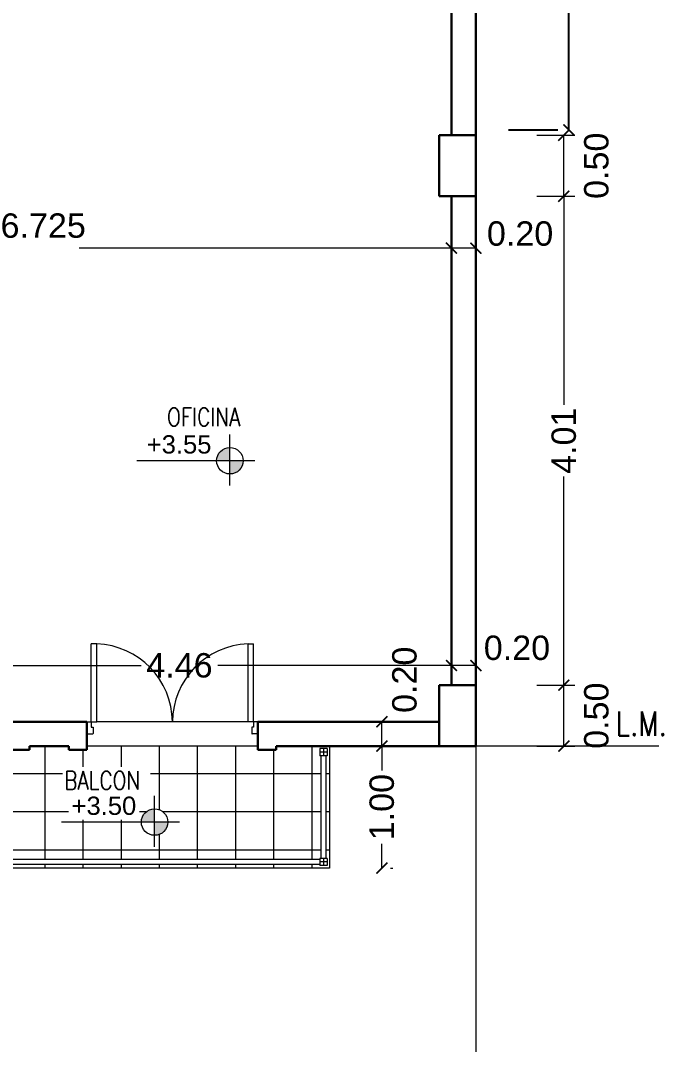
# Model space of a CAD drawing. Header units: millimetres. Extents: x 1578 to 2210, y 899 to 1032.
# Drawn here: x 1743.97 to 1749.24, y 984.09 to 992.49 of the extents above; entities that cross this region are included whole.
import ezdxf

# ---------------------------------------------------------------- set-up
doc = ezdxf.new("R2010")
doc.units = ezdxf.units.MM
for name, color, linetype, lineweight in [('CARPINTERIA', 7, 'Continuous', 18), ('COTAS', 7, 'Continuous', 15), ('ESTRUCTURA', 3, 'Continuous', 30), ('MUROS', 1, 'Continuous', 30), ('PISOS', 9, 'Continuous', 9), ('SANITARIOS', 7, 'Continuous', 20), ('TRAMAS', 7, 'Continuous', 15), ('UMBRALES', 7, 'Continuous', 18)]:
    doc.layers.add(name, color=color, linetype=linetype, lineweight=lineweight)
doc.styles.add('ROMANS', font='romans', dxfattribs={"height": 0.06})
doc.styles.add('STYLE1', font='ARIAL.TTF')
doc.dimstyles.get("Standard").update_dxf_attribs({"dimscale": 0, "dimtxt": 0.2, "dimasz": 0.09, "dimexe": 0.09, "dimexo": 0.5, "dimgap": 0.05, "dimtad": 0, "dimzin": 0, "dimdsep": 46, "dimtxsty": 'STYLE1', "dimblk1": 'ARCHTICK', "dimblk2": 'ARCHTICK', "dimsah": 1, "dimcen": 0, "dimadec": 0, "dimazin": 0, "dimtfac": 1, "dimtofl": 0, "dimtmove": 2, "dimatfit": 3, "dimldrblk": 'ARCHTICK', "dimfxl": 1, "dimtolj": 1, "dimtzin": 0, "dimarcsym": 0})

# ---------------------------------------------------------------- blocks, each defined once
blk = doc.blocks.new('_ARCHTICK')
at = {"color": 0, "linetype": 'ByBlock', "const_width": 0.15}
blk.add_lwpolyline([(-0.5, -0.5), (0.5, 0.5)], dxfattribs=at)
blk = doc.blocks.new('*D142')
at = {"layer": 'COTAS', "color": 0, "lineweight": -2}
for p, q in [((1747.9696, 996.585), (1748.3763, 996.585)), ((1748.4663, 996.585), (1748.4663, 994.4049)), ((1748.4663, 991.5968), (1748.4663, 993.7769)), ((1747.9696, 991.5968), (1748.3763, 991.5968))]:
    blk.add_line(p, q, dxfattribs=at)
at = {"layer": 'DEFPOINTS', "color": 0}
for p in [(1748.4663, 996.585), (1748.4696, 996.585), (1748.4696, 991.5968)]:
    blk.add_point(p, dxfattribs=at)
at = {"layer": 'COTAS', "color": 0, "lineweight": -2, "xscale": 0.09, "yscale": 0.09, "zscale": 0.09}
for p, rotation in [((1748.4663, 996.585), 90), ((1748.4663, 991.5968), 270)]:
    blk.add_blockref('_ARCHTICK', p, dxfattribs=dict(at, rotation=rotation))
at = {"layer": 'COTAS', "color": 0, "insert": (1748.4663, 994.0909), "char_height": 0.2, "attachment_point": 5, "rotation": 90, "style": 'STYLE1'}
blk.add_mtext('\\A1;4.99', dxfattribs=at)

msp = doc.modelspace()

# ---------------------------------------------------------------- hatches: boundary and pattern name
at = {"layer": 'COTAS', "ltscale": 0.1}
h = msp.add_hatch(color=256, dxfattribs=at)
h.paths.add_polyline_path([(1745.6878, 988.8829), (1745.7965, 988.8829, -0.414214), (1745.6878, 988.7741)])
h.paths.add_polyline_path([(1745.6878, 988.9916), (1745.6878, 988.8829), (1745.579, 988.8829, -0.414214)])
h = msp.add_hatch(color=256, dxfattribs=at)
h.paths.add_polyline_path([(1745.0705, 985.9193), (1745.1792, 985.9193, -0.414214), (1745.0705, 985.8106)])
h.paths.add_polyline_path([(1745.0705, 986.0281), (1745.0705, 985.9193), (1744.9617, 985.9193, -0.414214)])

# ---------------------------------------------------------------- linework, layer by layer
at = {"color": 0, "linetype": 'ByBlock', "const_width": 0.0135}
for points in [[(1747.5489, 990.5815), (1747.4589, 990.6715)], [(1747.4589, 990.6715), (1747.5489, 990.5815)], [(1747.6589, 990.6715), (1747.7489, 990.5815)], [(1747.5489, 987.1584), (1747.4589, 987.2484)], [(1747.6589, 987.2484), (1747.7489, 987.1584)], [(1746.888, 986.6968), (1746.978, 986.7868)], [(1746.978, 986.5868), (1746.888, 986.4968)]]:
    msp.add_lwpolyline(points, dxfattribs=at)
at = {"layer": 'CARPINTERIA'}
for p, q in [((1744.5514, 986.7418), (1744.5514, 987.3801)), ((1744.5964, 987.3801), (1744.5514, 987.3801)), ((1744.5964, 986.7418), (1744.5964, 987.3801)), ((1745.8364, 986.7418), (1745.8364, 987.3801)), ((1745.8364, 987.3801), (1745.8814, 987.3801)), ((1745.8814, 986.7418), (1745.8814, 987.3801)), ((1744.5164, 986.7418), (1744.5514, 986.7418)), ((1744.5164, 986.7418), (1744.5164, 986.6418)), ((1744.5514, 986.7418), (1744.5514, 986.6968)), ((1744.5514, 986.7418), (1744.5964, 986.7418)), ((1745.8814, 986.7418), (1745.8364, 986.7418)), ((1745.9164, 986.7418), (1745.8814, 986.7418)), ((1745.8814, 986.7418), (1745.8814, 986.6968)), ((1745.9164, 986.7418), (1745.9164, 986.6418)), ((1744.5514, 986.6968), (1744.5664, 986.6968)), ((1744.5664, 986.6968), (1744.5664, 986.6468)), ((1745.8664, 986.6968), (1745.8664, 986.6468)), ((1745.8814, 986.6968), (1745.8664, 986.6968)), ((1744.5164, 986.6418), (1744.5614, 986.6418)), ((1745.9164, 986.6418), (1745.8714, 986.6418))]:
    msp.add_line(p, q, dxfattribs=at)
for centre, radius, start, end in [((1744.5739, 986.738), 0.6425, 0.33579, 87.99316), ((1745.8589, 986.738), 0.6425, 92.00684, 179.66421), ((1744.5614, 986.6468), 0.005, 270, 0), ((1745.8714, 986.6468), 0.005, 180, 270)]:
    msp.add_arc(centre, radius, start, end, dxfattribs=at)
at = {"layer": 'COTAS', "ltscale": 0.05}
for p, q in [((1748.2039, 991.5518), (1748.5146, 991.5518)), ((1748.2039, 991.5518), (1748.5146, 991.5518)), ((1748.4246, 991.0518), (1748.4246, 991.5518)), ((1748.2039, 991.0518), (1748.5146, 991.0518)), ((1748.2039, 991.0518), (1748.5146, 991.0518)), ((1748.4246, 991.0518), (1748.4246, 989.3413)), ((1747.5039, 990.6265), (1744.4517, 990.6265)), ((1747.7039, 990.6265), (1747.5039, 990.6265)), ((1747.5039, 990.5518), (1747.5039, 990.5365)), ((1747.5039, 990.5518), (1747.5039, 990.5365)), ((1747.7039, 990.5518), (1747.7039, 990.5365)), ((1748.4246, 987.0418), (1748.4246, 988.7523)), ((1747.5039, 987.5418), (1747.5039, 987.2934)), ((1747.5039, 987.5418), (1747.5039, 987.2934)), ((1747.7039, 987.5418), (1747.7039, 987.2934)), ((1743.0439, 987.2034), (1744.9602, 987.2034)), ((1747.5039, 987.2034), (1745.5876, 987.2034)), ((1747.7039, 987.2034), (1747.5039, 987.2034)), ((1748.2039, 987.0418), (1748.5146, 987.0418)), ((1748.2039, 987.0418), (1748.5146, 987.0418)), ((1748.4246, 986.5418), (1748.4246, 987.0418)), ((1746.9039, 986.7418), (1746.843, 986.7418)), ((1746.9039, 986.7418), (1746.843, 986.7418)), ((1746.933, 986.5418), (1746.933, 986.7418)), ((1746.933, 986.5418), (1746.933, 986.3418)), ((1747.0039, 986.5418), (1747.023, 986.5418)), ((1747.0039, 986.5418), (1747.023, 986.5418)), ((1748.2039, 986.5418), (1748.5146, 986.5418)), ((1746.933, 985.5418), (1746.933, 985.7418)), ((1747.0039, 985.5418), (1747.023, 985.5418))]:
    msp.add_line(p, q, dxfattribs=at)
at = {"layer": 'COTAS', "ltscale": 0.1}
for p, q in [((1745.6878, 988.6794), (1745.6878, 989.0987)), ((1745.891, 988.8829), (1744.9248, 988.8829)), ((1745.0705, 985.7158), (1745.0705, 986.1352)), ((1745.2737, 985.9193), (1744.3075, 985.9193))]:
    msp.add_line(p, q, dxfattribs=at)
for centre in [(1745.6878, 988.8829), (1745.0705, 985.9193)]:
    msp.add_circle(centre, 0.1087, dxfattribs=at)
at = {"layer": 'ESTRUCTURA', "ltscale": 0.05}
for p, q in [((1747.7039, 991.5518), (1747.4039, 991.5518)), ((1747.4039, 991.5518), (1747.4039, 991.0518)), ((1747.7039, 991.0518), (1747.7039, 991.5518)), ((1747.4039, 991.0518), (1747.7039, 991.0518)), ((1747.7039, 987.0418), (1747.4039, 987.0418)), ((1747.4039, 987.0418), (1747.4039, 986.5418)), ((1747.7039, 986.5418), (1747.7039, 987.0418)), ((1747.4039, 986.5418), (1747.7039, 986.5418))]:
    msp.add_line(p, q, dxfattribs=at)
at = {"layer": 'MUROS'}
for p, q in [((1747.5039, 996.585), (1747.5039, 991.5518)), ((1747.7039, 996.585), (1747.7039, 991.5518)), ((1747.5039, 991.0518), (1747.5039, 987.0418)), ((1747.7039, 991.0518), (1747.7039, 987.0418)), ((1744.5164, 986.7418), (1743.8939, 986.7418)), ((1744.5164, 986.7418), (1744.5164, 986.5118)), ((1747.4039, 986.7418), (1745.9164, 986.7418)), ((1745.9164, 986.7418), (1745.9164, 986.5118)), ((1744.0439, 986.5118), (1743.8939, 986.5118)), ((1744.0439, 986.5418), (1744.0439, 986.5118)), ((1744.3664, 986.5418), (1744.0439, 986.5418)), ((1744.3664, 986.5418), (1744.3664, 986.5118)), ((1744.5164, 986.5118), (1744.3664, 986.5118)), ((1746.0664, 986.5118), (1745.9164, 986.5118)), ((1747.4039, 986.5418), (1746.0664, 986.5418)), ((1746.0664, 986.5418), (1746.0664, 986.5118))]:
    msp.add_line(p, q, dxfattribs=at)
at = {"layer": 'PISOS', "ltscale": 0.05}
for p, q in [((1744.1731, 985.6118), (1744.1731, 986.5418)), ((1744.4856, 986.3729), (1744.4856, 986.5118)), ((1744.7981, 986.3729), (1744.7981, 986.5418)), ((1745.1106, 986.0204), (1745.1106, 986.5418)), ((1745.4231, 985.6118), (1745.4231, 986.5418)), ((1745.7356, 985.6118), (1745.7356, 986.5418)), ((1746.0481, 985.6118), (1746.0481, 986.5118)), ((1746.3606, 985.6118), (1746.3606, 986.5418)), ((1744.316, 986.3146), (1743.0439, 986.3146)), ((1746.4339, 986.3146), (1745.0367, 986.3146)), ((1746.5039, 986.3146), (1746.4739, 986.3146)), ((1744.3641, 986.0021), (1743.0439, 986.0021)), ((1744.9999, 986.0021), (1744.9476, 986.0021)), ((1746.4339, 986.0021), (1745.141, 986.0021)), ((1746.5039, 986.0021), (1746.4739, 986.0021)), ((1744.4856, 985.6118), (1744.4856, 985.938)), ((1744.7981, 985.6118), (1744.7981, 985.938)), ((1745.1106, 985.6118), (1745.1106, 985.8183)), ((1746.4339, 985.6896), (1743.0439, 985.6896)), ((1746.5039, 985.6896), (1746.4739, 985.6896)), ((1744.1731, 985.5418), (1744.1731, 985.5718)), ((1744.4856, 985.5418), (1744.4856, 985.5718)), ((1744.7981, 985.5418), (1744.7981, 985.5718)), ((1745.1106, 985.5418), (1745.1106, 985.5718)), ((1745.4231, 985.5418), (1745.4231, 985.5718)), ((1745.7356, 985.5418), (1745.7356, 985.5718)), ((1746.0481, 985.5418), (1746.0481, 985.5718)), ((1746.3606, 985.5418), (1746.3606, 985.5718))]:
    msp.add_line(p, q, dxfattribs=at)
at = {"layer": 'SANITARIOS'}
for p, q in [((1746.4839, 986.5218), (1746.4239, 986.5218)), ((1746.4239, 986.5218), (1746.4239, 986.4618)), ((1746.4839, 986.4918), (1746.4239, 986.4918)), ((1746.4539, 986.5218), (1746.4539, 986.4618)), ((1746.4839, 986.5218), (1746.4839, 986.4618)), ((1746.4839, 986.4618), (1746.4239, 986.4618)), ((1746.4339, 986.4618), (1746.4339, 985.6218)), ((1746.4739, 986.4618), (1746.4739, 985.6218)), ((1746.4239, 985.6118), (1743.1339, 985.6118)), ((1746.4239, 985.5718), (1743.1339, 985.5718)), ((1746.4239, 985.6218), (1746.4239, 985.5618)), ((1746.4839, 985.6218), (1746.4239, 985.6218)), ((1746.4839, 985.5918), (1746.4239, 985.5918)), ((1746.4839, 985.5618), (1746.4239, 985.5618)), ((1746.4539, 985.6218), (1746.4539, 985.5618)), ((1746.4839, 985.6218), (1746.4839, 985.5618))]:
    msp.add_line(p, q, dxfattribs=at)
at = {"layer": 'TRAMAS', "ltscale": 0.1}
msp.add_line((1745.8364, 986.7418), (1744.5964, 986.7418), dxfattribs=at)
at = {"layer": 'TRAMAS'}
msp.add_line((1747.7039, 986.5418), (1747.7039, 978.7018), dxfattribs=at)
at = {"layer": 'UMBRALES'}
for p, q in [((1745.9164, 986.5418), (1744.5164, 986.5418)), ((1746.5039, 986.5418), (1746.5039, 985.5418)), ((1749.2039, 986.5418), (1747.7039, 986.5418)), ((1746.5039, 985.5418), (1743.0439, 985.5418))]:
    msp.add_line(p, q, dxfattribs=at)

# ---------------------------------------------------------------- block references
at = {"layer": 'COTAS', "ltscale": 0.05, "yscale": 0.08999999999999986, "zscale": 0.09}
for p, xscale, rotation in [((1748.4246, 991.5518), -0.08999999999999986, 90), ((1748.4246, 991.5518), -0.08999999999999986, 270), ((1748.4246, 991.0518), -0.08999999999999986, 90), ((1748.4246, 991.0518), -0.08999999999999986, 270), ((1747.5039, 987.2034), -0.09000000000014552, 180), ((1748.4246, 987.0418), -0.08999999999999986, 90), ((1748.4246, 987.0418), -0.08999999999999986, 270), ((1746.933, 986.7418), -0.08999999999999986, 90), ((1746.933, 986.5418), -0.08999999999999986, 270), ((1748.4246, 986.5418), -0.08999999999999986, 90), ((1746.933, 985.5418), -0.08999999999999986, 90)]:
    msp.add_blockref('_ARCHTICK', p, dxfattribs=dict(at, xscale=xscale, rotation=rotation))

# ---------------------------------------------------------------- texts
at = {"layer": 'COTAS', "style": 'STYLE1'}
for s, height, p in [('6.725', 0.2, (1743.8079, 990.7113)), ('0.20', 0.2, (1747.7941, 990.6462)), ('+3.55', 0.15, (1745.0064, 988.9417)), ('0.20', 0.2, (1747.7684, 987.2486)), ('+3.50', 0.15, (1744.39, 985.9781))]:
    msp.add_text(s, height=height, dxfattribs=at).set_placement(p)
at = {"layer": 'COTAS', "style": 'ROMANS', "width": 0.8}
for s, height, p in [('OFICINA', 0.15, (1745.1725, 989.1664)), ('L.M.', 0.2, (1748.8505, 986.6271)), ('BALCON', 0.15, (1744.3306, 986.1854))]:
    msp.add_text(s, height=height, dxfattribs=at).set_placement(p)
at = {"layer": 'COTAS', "style": 'STYLE1'}
msp.add_text('0.20', height=0.2, rotation=90, dxfattribs=at).set_placement((1747.2176, 986.8144))
at = {"layer": 'COTAS', "ltscale": 0.05, "char_height": 0.2, "attachment_point": 5, "rotation": 90, "style": 'STYLE1'}
for s, insert in [('\\A1;0.50', (1748.6917, 991.3018)), ('\\A1;4.01', (1748.4246, 989.0468)), ('\\A1;0.50', (1748.6917, 986.7918)), ('\\A1;1.00', (1746.933, 986.0418))]:
    msp.add_mtext(s, dxfattribs=dict(at, insert=insert))
at = {"layer": 'COTAS', "ltscale": 0.05, "insert": (1745.2739, 987.2034), "char_height": 0.2, "attachment_point": 5, "style": 'STYLE1'}
msp.add_mtext('\\A1;4.46', dxfattribs=at)

# ---------------------------------------------------------------- dimensions: what is measured, and where the dimension line sits
at = {"layer": 'COTAS'}
dim = msp.add_linear_dim(base=(1748.4663, 996.585), p1=(1748.4696, 991.5968), p2=(1748.4696, 996.585), angle=90, dimstyle='Standard', override={"dimscale": 1}, dxfattribs=at)
dim.commit()
dim.dimension.update_dxf_attribs({"geometry": '*D142', "text_midpoint": (1748.4663, 994.0909)})

doc.saveas('drawing.dxf')
